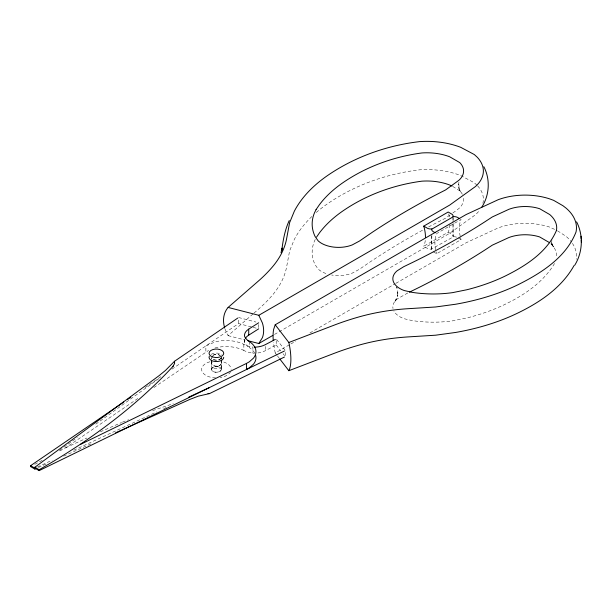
<?xml version="1.0" encoding="UTF-8"?>
<svg xmlns="http://www.w3.org/2000/svg" width="612" height="612" viewBox="0 0 612 612"><rect width="100%" height="100%" fill="white"/><g stroke="black" fill="none" stroke-linecap="round" stroke-linejoin="round"><path stroke-width="0.46" stroke-dasharray="3.06 2.29" d="M551.749 242.253L551.886 239.774M458.969 182.246L458.556 184.663L458.786 183.11L459.145 188.924L458.786 187.356L459.474 189.689M315.264 239.445L314.461 241.105A81.626 47.124 0 0 0 315.05 264.636L318.156 269.081A24.075 13.9 0 0 0 327.611 274.077M554.556 263.497C543.242 282.239 524.637 294.877 505.26 304.233A155.203 89.604 0 0 1 466.864 317.957L452.589 320.849A81.626 47.124 0 0 1 411.83 320.512L404.127 318.714A24.075 13.9 0 0 1 393.868 310.942M211.668 368.676L212.157 367.996A4.888 2.823 0 0 1 219.846 367.407L220.618 367.996A4.888 2.823 0 0 1 217.023 372.203A4.888 2.823 0 0 1 211.668 368.676L220.58 367.965M395 301.196L396.354 299.39L395.015 301.594L397.831 294.984L397.28 296.996L397.846 292.092L397.922 294.074L396.668 286.821L397.402 288.887M224.964 328.858A32.359 24.151 37.5 0 0 228.1 335.644L253.284 313.711M254.003 313.084L258.325 309.328A219.739 126.868 0 0 0 272.485 295.053A147.178 84.969 0 0 0 286.523 267.406L289.614 250.882L294.334 239.414A174.956 101.011 0 0 1 311.829 216.533M59.54 450.317L77.288 437.503M95.809 424.139L158.324 379.012M449.965 215.049L445.574 218.155L437.557 222.24A738.317 426.266 0 0 0 428.293 227.113M452.888 212.976L458.832 208.562A29.713 17.159 0 0 0 463.513 197.913M145.082 387.495L162.448 375.63M171.926 369.158L238.581 323.549L252.297 327.152M59.808 450.929L65.652 447.8L138.128 398.29M153.88 387.526L208.57 350.416M456.567 237.158A4.919 2.846 0 0 0 453.469 236.798L431.345 249.107A4.896 2.831 0 0 1 427.245 248.304L423.749 246.284L448.183 232.178A32.436 18.727 60 0 0 449.858 224.788M274.505 334.443L449.728 233.271L475.432 214.766A49.488 28.573 0 0 0 479.77 209.954M433.135 251.7L436.631 253.728L461.073 239.613A32.436 18.727 60 0 1 460.545 237.701M276.922 355.205L275.216 352.986L290.096 344.395M290.922 343.921L295.879 341.06M309.932 332.943L395.069 283.792M395.895 283.318L466.153 242.757L498.214 227.916A49.488 28.573 0 0 1 549.331 226.983L556.752 230.364M34.769 464.355L43.957 459.436M257.897 352.956A16.218 9.364 0 0 0 265.241 350.745L276.203 344.984L276.203 338.941L285.345 350.554L285.345 356.597L283.058 353.698M407.783 292.964L397.127 299.023A24.075 13.9 0 0 0 392.996 308.502M65.652 447.8L86.828 438.024M37.493 466.979L52.188 460.193M73.807 450.21L156.81 411.884M163.733 408.694L166.326 407.493M38.38 467.507L46.229 463.98M63.671 456.139L92.297 443.272M100.383 431.804L121.574 422.517M122.423 422.142L128.635 419.74M152.64 410.621L173.273 403.622M228.108 335.644L245.259 340.043M238.581 317.506L255.954 322.065M253.207 327.389L257.782 328.59M557.532 230.816L566.146 236.4A60.848 35.129 0 0 1 571.47 242.031M452.75 186.438L459.796 190.837A29.713 17.159 0 0 1 462.328 194.256M448.183 232.178L451.664 234.182A4.919 2.846 0 0 1 453.064 236.569L452.964 221.284M458.289 238.007L461.073 239.613M477.039 185.252L474.308 182.766L460.729 175.545A60.848 35.129 0 0 0 419.557 169.838C387.098 173.647 355.212 184.893 328.147 203.345A174.956 101.011 0 0 0 315.914 212.785M276.203 344.984L280.77 350.791M277.488 355.939L279.187 358.158M461.219 192.512L459.727 190.286M553.646 247.003L552.269 245.167L553.6 247.355L551.687 242.903L552.185 245.03L551.764 242.597L551.886 244.723L551.626 240.133M458.801 188.106L460.423 191.931M275.216 352.986L273.618 344.135A30.646 10.152 75.6 0 1 273.403 342.253M453.109 217.872L453.109 222.454M453.109 223.372L453.109 236.194M452.964 216.702L452.964 220.366M431.843 235.306L431.743 249.336A4.896 2.831 0 0 0 432.072 250.79M431.705 235.964L431.705 249.704M265.241 346.43L265.241 350.745M258.7 324.513L258.7 327.971M254.569 353.185A16.218 9.364 0 0 1 252.901 353.155L252.901 347.103A20.739 11.972 0 0 1 247.325 345.841L246.59 345.589A20.739 11.972 0 0 1 243.844 344.395A26.591 15.354 0 0 0 215.003 341.947L205.869 345.964L205.869 352.007M249.237 341.465L249.237 347.517A26.591 15.354 0 0 1 254.837 353.3M244.548 339.691L244.548 342.284A20.739 11.972 0 0 0 246.743 345.505L247.179 345.933A20.739 11.972 0 0 0 249.237 347.517M244.486 339.591L244.486 341.32M243.844 344.395L243.844 350.447A20.739 11.972 0 0 0 246.59 351.632L247.325 351.885A20.739 11.972 0 0 0 252.901 353.155M238.581 320.099L238.581 323.549M221.307 357.301L221.307 359.03M221.307 359.887L221.36 369.418A4.934 2.853 0 0 1 213.955 371.889A4.934 2.853 0 0 1 213.955 366.955A4.934 2.853 0 0 1 221.36 369.418M221.276 357.309L221.276 359.175M221.276 360.101L221.276 369.403M211.5 360.101L211.484 369.418M211.431 357.301L211.431 359.03M211.431 359.887L211.431 363.344M436.601 253.705A32.75 18.911 60 0 1 436.088 251.792M435.66 249.895A32.75 18.911 60 0 1 436.631 233.57L461.073 219.463A32.436 18.727 60 0 0 460.117 235.804M550.846 243.783A41.081 23.715 0 0 1 556.691 256.413M572.404 243.354A60.848 35.129 0 0 1 576.198 259.289M212.142 361.952A4.934 2.853 0 0 0 215.776 366.198A4.934 2.853 0 0 0 221.192 362.641A4.934 2.853 0 0 1 215.722 366.175A4.934 2.853 0 0 1 212.096 361.922M215.003 347.991A26.591 15.354 0 0 1 243.844 350.447M422.464 230.257A738.317 426.266 0 0 0 407.768 238.512L400.569 242.727A738.317 426.266 0 0 0 366.129 264.644L359.397 269.303L352.267 273.12A24.075 13.9 0 0 1 331.62 275.01M477.681 185.933A49.488 28.573 0 0 1 482.891 203.222M425.271 240.524A32.757 18.911 60 0 1 423.749 246.284M448.703 213.932A32.436 18.727 60 0 1 449.476 217.704M244.548 342.284A16.218 9.364 0 0 1 244.601 340.356M221.139 358.035A4.934 2.853 0 0 1 216.373 360.147A4.934 2.853 0 0 1 211.599 358.035M212.877 355.281A4.934 2.853 0 0 1 219.861 355.281M221.108 358.043A4.888 2.823 0 0 1 216.388 360.131A4.888 2.823 0 0 1 211.668 358.043M212.93 355.32A4.888 2.823 0 0 1 220.618 355.901M211.186 354.31A7.352 4.246 0 0 1 221.59 354.31M230.632 371.606A14.749 8.514 0 0 1 220.205 377.627M215.623 377.91A14.749 8.514 0 0 1 201.853 370.849A14.749 8.514 0 0 1 210.742 361.539M223.763 362.029A14.749 8.514 0 0 1 231.137 369.403"/><path stroke-width="0.92" d="M576.596 221.819C583.55 235.383 582.746 252.297 574.729 265.233M281.015 252.718L282.178 248.082L281.757 250.507C283.042 240.264 284.886 229.959 289.247 220.519M459.681 218.66L457.592 217.451A4.919 2.846 0 0 0 453.469 216.64L431.743 229.179A4.896 2.831 0 0 0 433.135 231.55L435.239 232.759M452.964 216.702L453.064 216.411A4.919 2.846 0 0 0 451.664 214.032L448.183 212.02L423.749 226.126L427.245 228.146A4.896 2.831 0 0 0 431.345 228.949L431.843 228.896M574.041 265.57C561.785 287.563 540.189 302.16 517.997 312.946A174.956 101.011 0 0 1 455.519 332.469L435.645 335.192L407.026 336.983A147.178 84.969 0 0 0 359.145 345.084A219.739 126.868 0 0 0 334.42 353.262L288.833 370.704L279.76 358.892M288.841 370.719A32.359 10.718 75.6 0 0 288.841 342.49L334.42 325.048A219.739 126.868 0 0 1 359.145 316.871A147.178 84.969 0 0 1 407.026 308.762L435.645 306.979L455.519 304.256A174.956 101.011 0 0 0 517.997 284.733C541.475 273.013 566.154 257.3 576.03 231.956A60.848 35.129 0 0 0 566.146 208.187L562.994 205.754L553.638 200.346L549.331 198.77A49.488 28.573 0 0 0 498.214 199.696L466.153 214.537L275.216 324.773L273.618 329.463A30.646 10.152 75.6 0 0 273.243 340.417M172.829 366.573L174.588 363.551L174.527 361.264L237.8 318.041M481.644 207.369C489.516 195.435 490.464 179.408 483.847 166.701M316.557 237.081L319.472 232.866A155.203 89.604 0 0 1 343.248 210.696C366.573 194.731 393.96 184.847 421.92 181.167A41.081 23.715 0 0 1 449.713 185.023L451.993 186.002M247.967 340.731L258.8 343.508L262.403 337.656A30.646 22.873 37.5 0 0 262.403 322.983L258.8 315.295L228.108 307.431A32.359 24.151 37.5 0 0 224.688 328.001M174.527 361.264L165.492 370.413L158.898 375.806L34.846 467.247L34.846 468.149M173.204 366.167C134.571 407.829 88.319 441.573 39.137 469.725L39.137 470.628L284.496 350.967M228.108 307.431L258.325 281.107A219.739 126.868 0 0 0 272.485 266.84A147.178 84.969 0 0 0 286.523 239.193L289.614 222.669L294.334 211.194A174.956 101.011 0 0 1 328.147 175.124C355.212 156.672 387.098 145.434 419.557 141.617A60.848 35.129 0 0 1 460.729 147.324L474.308 154.545L477.039 157.032A49.488 28.573 0 0 1 475.432 186.545L449.728 205.058L258.8 315.295M36.636 468.295L34.892 469.075L30.6 466.596L30.6 465.694L123.762 402.053M127.709 399.361L130.869 397.203M80.616 444.343L246.529 363.39L249.283 361.837L253.49 358.119A26.591 15.354 0 0 0 249.237 341.465A20.739 11.972 0 0 1 247.179 339.882L246.743 339.461A20.739 11.972 0 0 1 244.548 336.24A16.218 9.364 0 0 1 248.717 329.111L258.7 322.784M245.335 338.474A16.218 9.364 0 0 1 248.717 335.162L258.7 328.828M258.8 343.508L272.853 335.399M275.362 339.377L265.241 344.701A16.218 9.364 0 0 1 254.569 347.142M115.607 432.791L190.011 399.345L198.257 396.163L209.556 393.577L284.496 357.01M409.397 292.184L419.603 287.166A738.317 426.266 0 0 0 449.774 271.139L457.08 266.977A738.317 426.266 0 0 0 485.255 249.78L492.331 245.152L508.954 237.502A29.713 17.159 0 0 1 539.654 236.943L549.729 242.765M188.802 397.112L209.556 387.534M207.973 393.562L209.556 393.577M34.846 467.247L39.137 469.725M30.6 465.694L39.137 470.628M275.216 324.773L288.833 342.49M581.04 236.24L581.186 238.711M581.262 240.088L581.4 242.559M248.717 329.111L248.717 335.162M246.529 363.39L246.529 369.434L249.283 367.881L253.49 364.163A26.591 15.354 0 0 0 255.671 355.473M34.892 468.18L34.892 469.075M423.787 226.149A32.75 18.911 60 0 1 425.47 237.204M223.74 357.309A7.352 4.246 0 0 1 215.432 361.524A7.352 4.246 0 0 1 209.289 356.215M556.4 230.594C547.059 252.289 525.769 265.83 505.26 276.012A155.203 89.604 0 0 1 466.864 289.744L452.589 292.635A81.626 47.124 0 0 1 411.83 292.299L404.127 290.501A24.075 13.9 0 0 1 397.127 270.81L403.744 266.687L411.815 262.8A738.317 426.266 0 0 0 449.774 242.918L457.08 238.764A738.317 426.266 0 0 0 485.255 221.567L492.331 216.939L508.954 209.281A29.713 17.159 0 0 1 539.654 208.723L549.729 214.544A41.081 23.715 0 0 1 556.4 230.594M316.075 209.572L314.461 212.892A81.626 47.124 0 0 0 315.05 236.416L318.156 240.868A24.075 13.9 0 0 0 352.267 244.907L359.397 241.082L372.807 231.933A738.317 426.266 0 0 1 400.569 214.514L407.768 210.298A738.317 426.266 0 0 1 437.557 194.027L445.574 189.942L458.832 180.341A29.713 17.159 0 0 0 459.796 162.624L449.713 156.802A41.081 23.715 0 0 0 421.92 152.954C393.96 156.634 366.573 166.518 343.248 182.475A155.203 89.604 0 0 0 319.472 204.645L316.075 209.572M212.716 356.957A7.352 4.246 0 0 0 223.74 353.277A7.352 4.246 0 0 0 212.716 349.605A7.352 4.246 0 0 0 212.716 356.957"/></g></svg>
